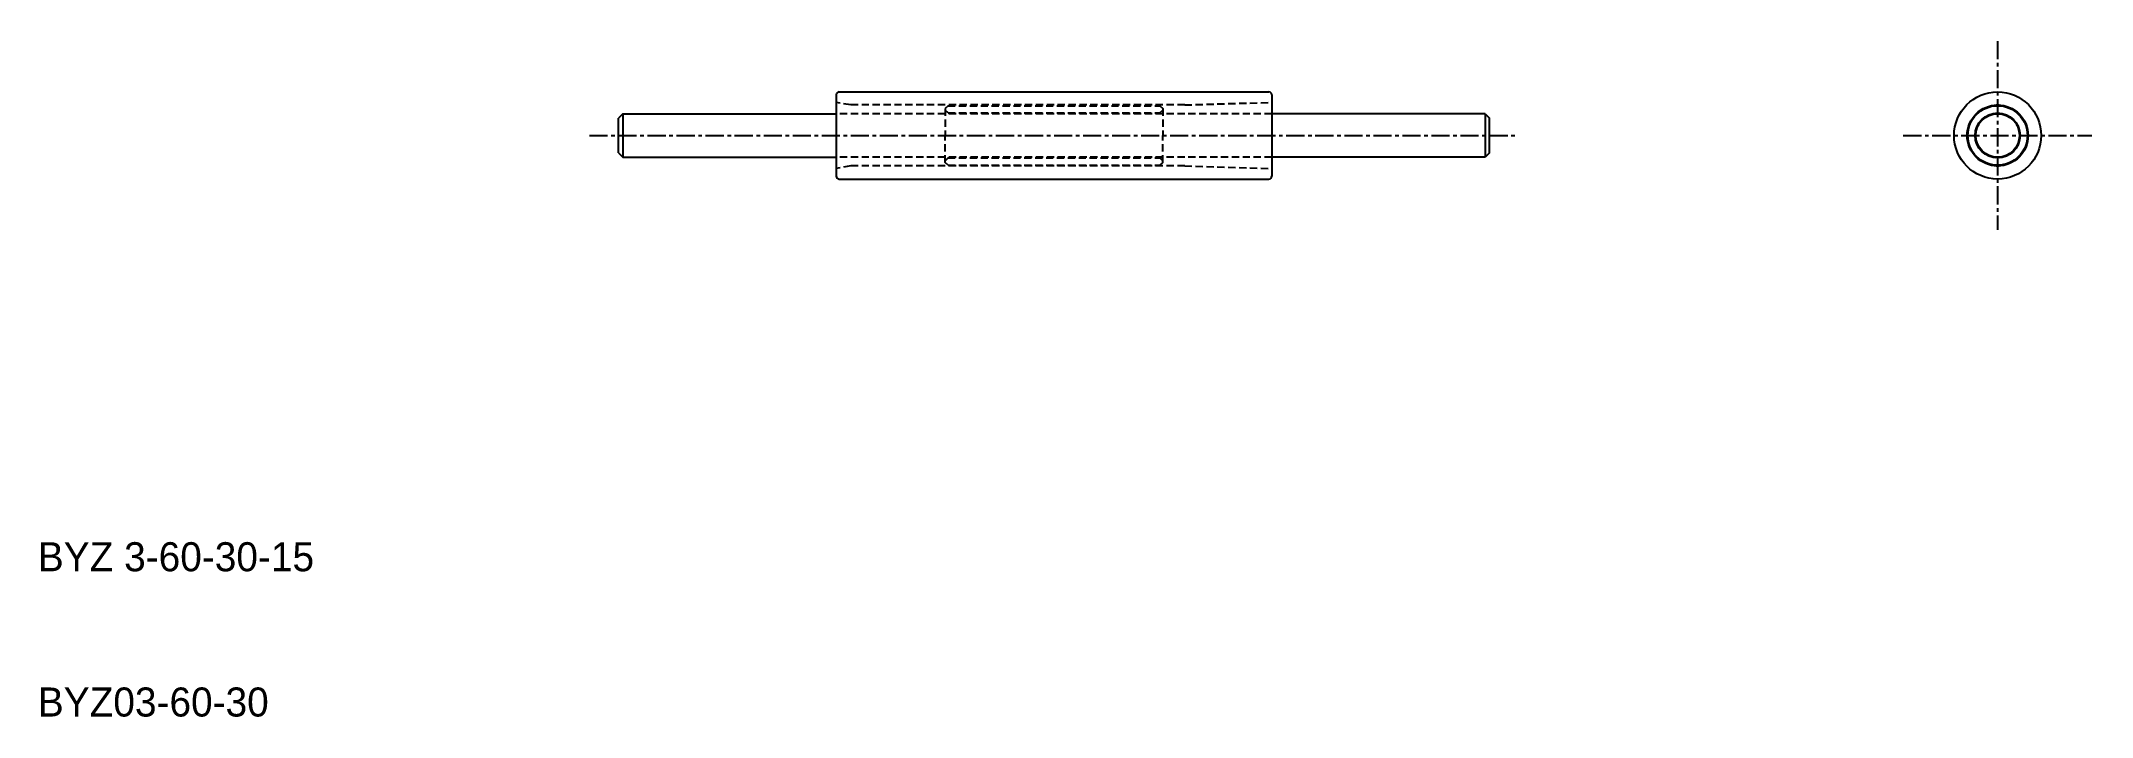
# Model space of a CAD drawing. Extents: x 10 to 151, y 10 to 56.
import ezdxf

# ---------------------------------------------------------------- set-up
doc = ezdxf.new("R2010")
doc.units = 0
doc.linetypes.add('CENTER', pattern=[2, 1.25, -0.25, 0.25, -0.25])
doc.linetypes.add('DASHED', pattern=[0.75, 0.5, -0.25])
doc.layers.get('0').update_dxf_attribs({"linetype": 'CONTINUOUS'})
doc.layers.add('CENTER', color=1, linetype='CENTER')

# ---------------------------------------------------------------- blocks, each defined once
blk = doc.blocks.new('BGSC3')
at = {"color": 3, "linetype": 'DASHED'}
for p, q in [((0.2, 2.05), (0, 1.85)), ((0, 1.85), (0, 0)), ((0.2, 1.55), (0, 1.75)), ((0.2, 2.05), (14.8, 2.05)), ((0.2, 1.55), (14.8, 1.55)), ((14.8, 2.05), (15, 1.85)), ((14.8, 1.55), (15, 1.75)), ((15, 1.85), (15, 0)), ((0, -1.85), (0, 0)), ((15, -1.85), (15, 0)), ((0.2, -1.55), (0, -1.75)), ((0.2, -2.05), (0, -1.85)), ((0.2, -1.55), (14.8, -1.55)), ((0.2, -2.05), (14.8, -2.05)), ((14.8, -1.55), (15, -1.75)), ((15, -1.85), (14.8, -2.05))]:
    blk.add_line(p, q, dxfattribs=at)
at = {"layer": 'CENTER', "color": 1, "linetype": 'CENTER'}
blk.add_line((-0.5, 0), (15.5, 0), dxfattribs=at)

msp = doc.modelspace()

# ---------------------------------------------------------------- linework, layer by layer
at = {"color": 7, "linetype": 'CONTINUOUS'}
for p, q in [((65, 52.8), (65, 47.2)), ((65.2, 53), (94.8, 53)), ((95, 52.8), (95, 47.2)), ((50.3, 51.5), (50, 51.2)), ((50, 48.8), (50, 51.2)), ((50.3, 51.5), (65, 51.5)), ((50.3, 51.5), (50.3, 48.5)), ((109.7, 51.5), (95, 51.5)), ((109.7, 51.5), (109.7, 48.5)), ((109.7, 51.5), (110, 51.2)), ((110, 48.8), (110, 51.2)), ((50, 48.8), (50.3, 48.5)), ((50.3, 48.5), (65, 48.5)), ((109.7, 48.5), (95, 48.5)), ((110, 48.8), (109.7, 48.5)), ((65.2, 47), (94.8, 47))]:
    msp.add_line(p, q, dxfattribs=at)
at = {"color": 3, "linetype": 'DASHED'}
for p, q in [((66, 52.1), (65, 52.28)), ((89, 52.1), (95, 52.28)), ((95, 51.5), (65, 51.5)), ((89, 52.1), (66, 52.1)), ((95, 48.5), (65, 48.5)), ((66, 47.9), (65, 47.72)), ((89, 47.9), (66, 47.9)), ((89, 47.9), (95, 47.72))]:
    msp.add_line(p, q, dxfattribs=at)
at = {"color": 7, "linetype": 'CONTINUOUS'}
for radius in [3, 2.1, 2.05, 1.55, 1.5]:
    msp.add_circle((145, 50), radius, dxfattribs=at)
for centre, radius, start, end in [((65.2, 52.8), 0.2, 90, 180), ((94.8, 52.8), 0.2, 0, 90), ((143.44, 50.9), 0.3, 113.8884, 186.1116), ((143.44, 50.9), 0.3, 299.1817, 0.8183), ((145, 51.8), 0.3, 53.8884, 126.1116), ((145, 51.8), 0.3, 239.1817, 300.8183), ((146.56, 50.9), 0.3, 179.1817, 240.8183), ((146.56, 50.9), 0.3, 353.8884, 66.1116), ((143.44, 49.1), 0.3, 173.8884, 246.1116), ((143.44, 49.1), 0.3, 359.1817, 60.8183), ((145, 48.2), 0.3, 59.1817, 120.8183), ((146.56, 49.1), 0.3, 119.1817, 180.8183), ((146.56, 49.1), 0.3, 293.8884, 6.1116), ((65.2, 47.2), 0.2, 180, 270), ((94.8, 47.2), 0.2, 270, 0), ((145, 48.2), 0.3, 233.8884, 306.1116)]:
    msp.add_arc(centre, radius, start, end, dxfattribs=at)
at = {"layer": 'CENTER', "color": 1, "linetype": 'CENTER'}
for p, q in [((145, 56.5), (145, 43.5)), ((48, 50), (112, 50)), ((138.5, 50), (151.5, 50))]:
    msp.add_line(p, q, dxfattribs=at)

# ---------------------------------------------------------------- block references
at = {"color": 7, "linetype": 'CONTINUOUS'}
msp.add_blockref('BGSC3', (72.5, 50), dxfattribs=at)

# ---------------------------------------------------------------- texts
for s, p in [('BYZ 3-60-30-15', (10, 20)), ('BYZ03-60-30', (10, 10))]:
    msp.add_text(s, height=2, dxfattribs=at).set_placement(p)

doc.saveas('drawing.dxf')
